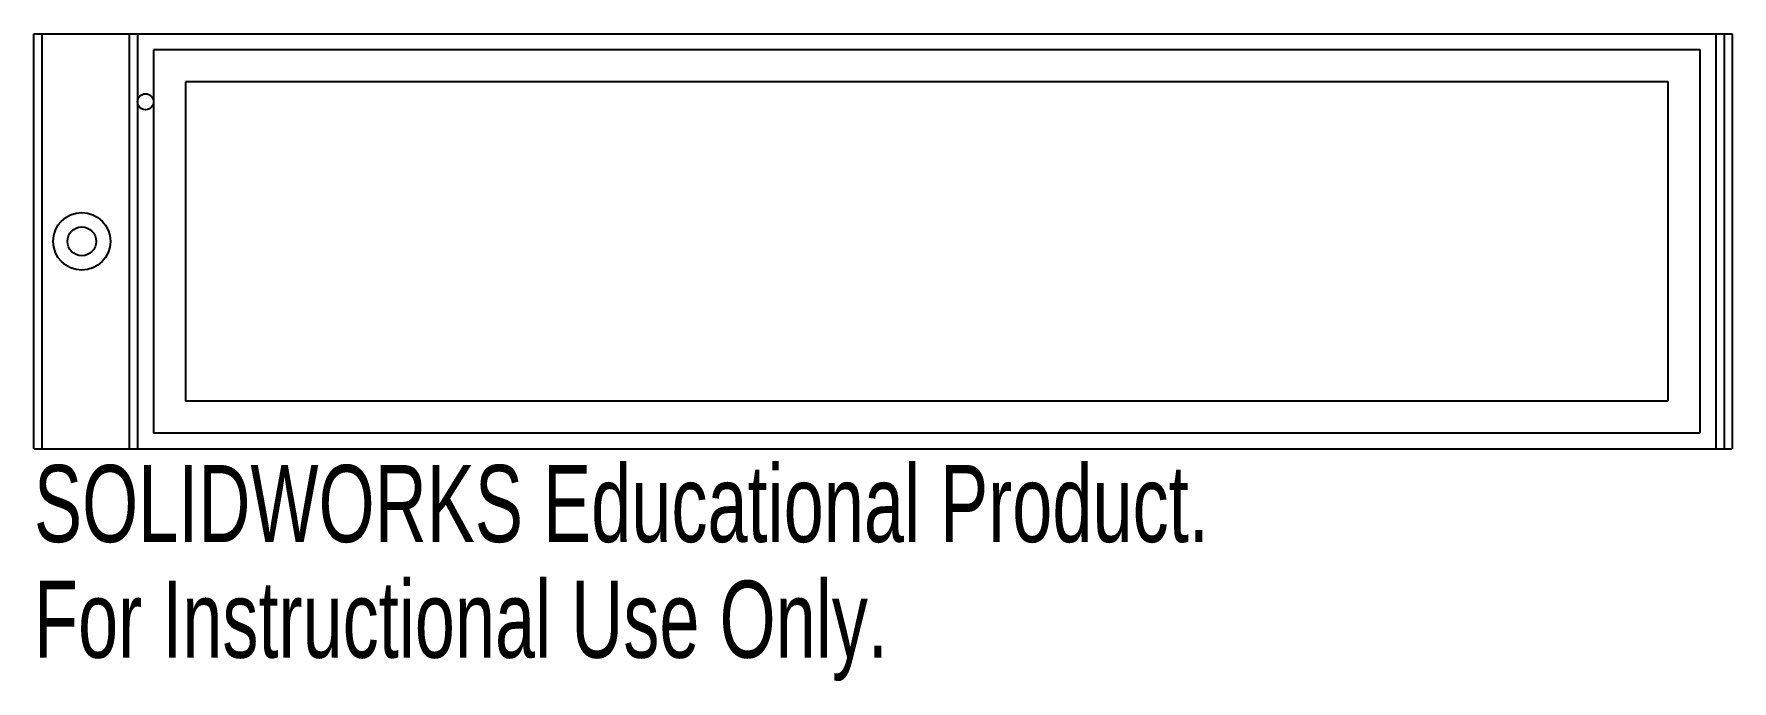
# Paper-space layout '_Top' of a CAD drawing. Header units: millimetres. Extents: x 0 to 106, y -41 to 0.
import ezdxf

# ---------------------------------------------------------------- set-up
doc = ezdxf.new("R2010")
doc.units = ezdxf.units.MM
doc.styles.add('SLDTEXTSTYLE0', font='TXT', dxfattribs={"width": 0.7})

psp = doc.layouts.new('_Top')

# ---------------------------------------------------------------- linework, layer by layer
at = {"color": 7, "linetype": 'Continuous', "lineweight": 25}
for p, q in [((0, 0), (106.5, 0)), ((0, -26), (0, 0)), ((0.5, 0), (0.5, -26)), ((6, -26), (6, 0)), ((6.5, 0), (6.5, -26)), ((105.5, -26), (105.5, 0)), ((106, 0), (106, -26)), ((106.5, 0), (106.5, -26)), ((104.5, -1), (7.5, -1)), ((7.5, -1), (7.5, -25)), ((104.5, -25), (104.5, -1)), ((102.5, -3), (9.5, -3)), ((9.5, -3), (9.5, -23)), ((102.5, -23), (102.5, -3)), ((9.5, -23), (102.5, -23)), ((7.5, -25), (104.5, -25)), ((0, -26), (106.5, -26))]:
    psp.add_line(p, q, dxfattribs=at)
at = {"color": 7, "linetype": 'Continuous'}
psp.add_circle((7, -4.25), 0.5, dxfattribs=at)
at = {"color": 7, "linetype": 'Continuous', "lineweight": 25}
for radius in [1.8, 0.9]:
    psp.add_circle((3, -13), radius, dxfattribs=at)

# ---------------------------------------------------------------- texts
at = {"color": 7, "linetype": 'Continuous', "char_height": 4.8336, "attachment_point": 1, "style": 'SLDTEXTSTYLE0'}
for s, insert in [('SOLIDWORKS Educational Product.', (0, -27.02)), ('For Instructional Use Only.', (0, -34.27))]:
    psp.add_mtext(s, dxfattribs=dict(at, insert=insert))

doc.saveas('drawing.dxf')
